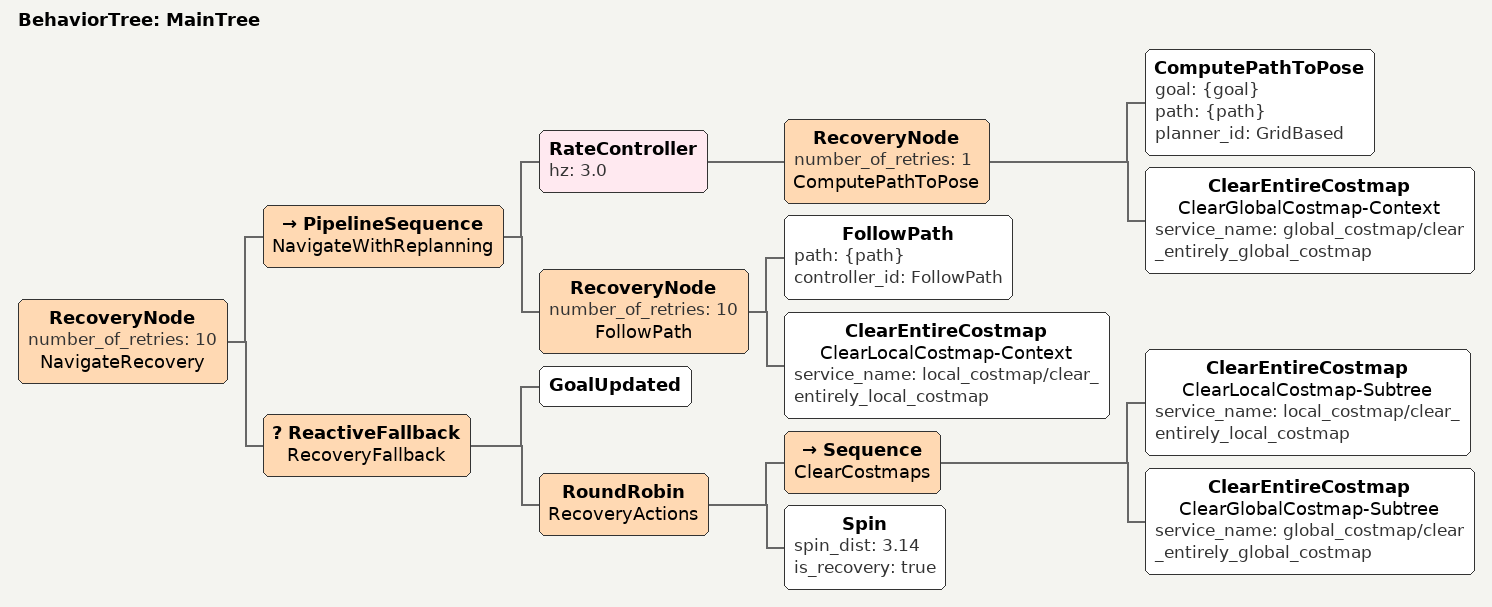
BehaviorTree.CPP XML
<root main_tree_to_execute="MainTree">
  <BehaviorTree ID="MainTree">
    <!--
      四足机器人导航行为树
      与轮式版本的差异: RecoveryFallback 中使用 Spin 替代 BackUp
      (四足不适于后退，原地旋转是更合理的恢复行为)
    -->
    <RecoveryNode number_of_retries="10" name="NavigateRecovery">
      <PipelineSequence name="NavigateWithReplanning">
        <RateController hz="3.0">
          <RecoveryNode number_of_retries="1" name="ComputePathToPose">
            <ComputePathToPose goal="{goal}" path="{path}" planner_id="GridBased"/>
            <ClearEntireCostmap name="ClearGlobalCostmap-Context" service_name="global_costmap/clear_entirely_global_costmap"/>
          </RecoveryNode>
        </RateController>
        <RecoveryNode number_of_retries="10" name="FollowPath">
          <FollowPath path="{path}" controller_id="FollowPath"/>
          <ClearEntireCostmap name="ClearLocalCostmap-Context" service_name="local_costmap/clear_entirely_local_costmap"/>
        </RecoveryNode>
      </PipelineSequence>
      <ReactiveFallback name="RecoveryFallback">
        <GoalUpdated/>
        <RoundRobin name="RecoveryActions">
          <Sequence name="ClearCostmaps">
            <ClearEntireCostmap name="ClearLocalCostmap-Subtree" service_name="local_costmap/clear_entirely_local_costmap"/>
            <ClearEntireCostmap name="ClearGlobalCostmap-Subtree" service_name="global_costmap/clear_entirely_global_costmap"/>
          </Sequence>
          <!-- 四足: 原地旋转替代后退 -->
          <Spin spin_dist="3.14" is_recovery="true"/>
        </RoundRobin>
      </ReactiveFallback>
    </RecoveryNode>
  </BehaviorTree>
</root>
